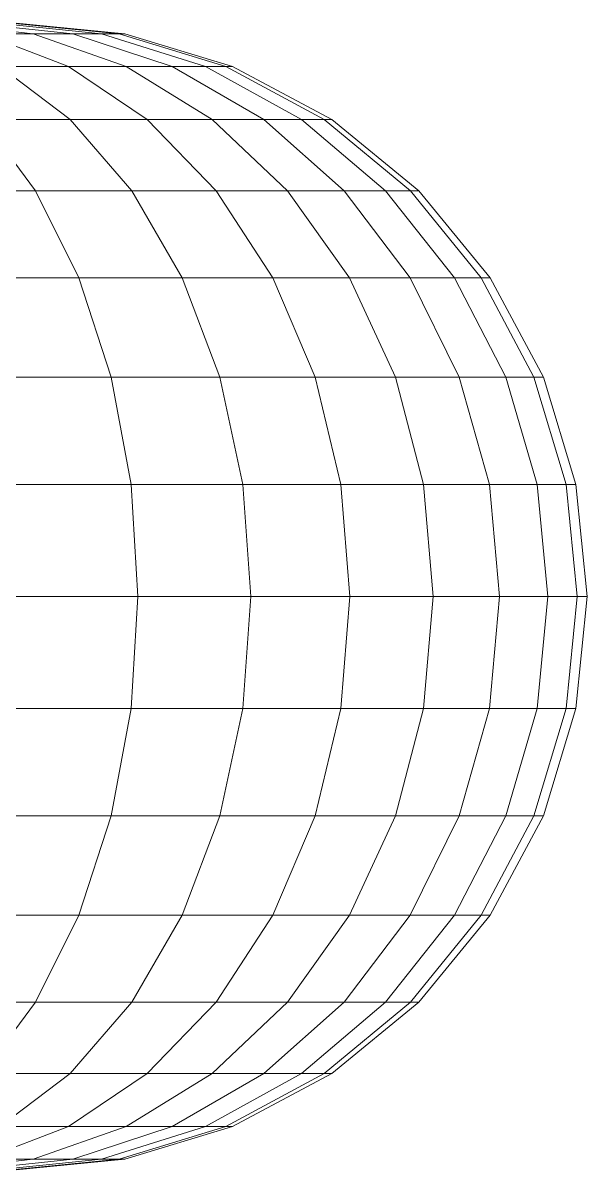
# Model space of a CAD drawing. Header units: millimetres. Extents: x 5.5 to 22.5, y -2 to 6.5.
# Drawn here: x 18.32 to 22.5, y -2 to 6.5 of the extents above; entities that cross this region are included whole.
import ezdxf

# ---------------------------------------------------------------- set-up
doc = ezdxf.new("R2010")
doc.units = ezdxf.units.MM
doc.header["$LTSCALE"] = 50
doc.layers.add('None', color=7, linetype='Continuous', lineweight=5)

msp = doc.modelspace()

# ---------------------------------------------------------------- linework, layer by layer
at = {"layer": 'None', "color": 7, "linetype": 'Continuous', "lineweight": 5, "transparency": 33554687}
for points in [[(17.6806, 6.5, -2.125), (17.3716, 6.5, -2.5871), (18.0294, 6.4183, -3.0919), (18.3987, 6.4183, -2.5396)], [(17.3716, 6.5, 2.5871), (17.6806, 6.5, 2.125), (18.3987, 6.4183, 2.5396), (18.0294, 6.4183, 3.0919)], [(17.9263, 6.5, -1.6263), (17.6806, 6.5, -2.125), (18.3987, 6.4183, -2.5396), (18.6923, 6.4183, -1.9436)], [(17.6806, 6.5, 2.125), (17.9263, 6.5, 1.6263), (18.6923, 6.4183, 1.9436), (18.3987, 6.4183, 2.5396)], [(18.1052, 6.5, -1.1), (17.9263, 6.5, -1.6263), (18.6923, 6.4183, -1.9436), (18.9061, 6.4183, -1.3146)], [(17.9263, 6.5, 1.6263), (18.1052, 6.5, 1.1), (18.9061, 6.4183, 1.3146), (18.6923, 6.4183, 1.9436)], [(18.2135, 6.5, -0.5547), (18.1052, 6.5, -1.1), (18.9061, 6.4183, -1.3146), (19.0355, 6.4183, -0.6629)], [(18.1052, 6.5, 1.1), (18.2135, 6.5, 0.5547), (19.0355, 6.4183, 0.6629), (18.9061, 6.4183, 1.3146)], [(18.25, 6.5), (18.2135, 6.5, -0.5547), (19.0355, 6.4183, -0.6629), (19.0791, 6.4183)], [(18.2135, 6.5, 0.5547), (18.25, 6.5), (19.0791, 6.4183), (19.0355, 6.4183, 0.6629)], [(18.0294, 6.4183, -3.0919), (17.5915, 6.4183, -3.5915), (18.1552, 6.1765, -4.1552), (18.6619, 6.1765, -3.5772)], [(17.5915, 6.4183, 3.5915), (18.0294, 6.4183, 3.0919), (18.6619, 6.1765, 3.5772), (18.1552, 6.1765, 4.1552)], [(18.3987, 6.4183, -2.5396), (18.0294, 6.4183, -3.0919), (18.6619, 6.1765, -3.5772), (19.0891, 6.1765, -2.9382)], [(18.0294, 6.4183, 3.0919), (18.3987, 6.4183, 2.5396), (19.0891, 6.1765, 2.9382), (18.6619, 6.1765, 3.5772)], [(18.6923, 6.4183, -1.9436), (18.3987, 6.4183, -2.5396), (19.0891, 6.1765, -2.9382), (19.4289, 6.1765, -2.2487)], [(18.3987, 6.4183, 2.5396), (18.6923, 6.4183, 1.9436), (19.4289, 6.1765, 2.2487), (19.0891, 6.1765, 2.9382)], [(18.9061, 6.4183, -1.3146), (18.6923, 6.4183, -1.9436), (19.4289, 6.1765, -2.2487), (19.6762, 6.1765, -1.5209)], [(18.6923, 6.4183, 1.9436), (18.9061, 6.4183, 1.3146), (19.6762, 6.1765, 1.5209), (19.4289, 6.1765, 2.2487)], [(19.0355, 6.4183, -0.6629), (18.9061, 6.4183, -1.3146), (19.6762, 6.1765, -1.5209), (19.8259, 6.1765, -0.767)], [(18.9061, 6.4183, 1.3146), (19.0355, 6.4183, 0.6629), (19.8259, 6.1765, 0.767), (19.6762, 6.1765, 1.5209)], [(19.0791, 6.4183), (19.0355, 6.4183, -0.6629), (19.8259, 6.1765, -0.767), (19.8764, 6.1765)], [(19.0355, 6.4183, 0.6629), (19.0791, 6.4183), (19.8764, 6.1765), (19.8259, 6.1765, 0.767)], [(18.1552, 6.1765, -4.1552), (17.5772, 6.1765, -4.6619), (18.0245, 5.7837, -5.2448), (18.6748, 5.7837, -4.6748)], [(17.5772, 6.1765, 4.6619), (18.1552, 6.1765, 4.1552), (18.6748, 5.7837, 4.6748), (18.0245, 5.7837, 5.2448)], [(18.6619, 6.1765, -3.5772), (18.1552, 6.1765, -4.1552), (18.6748, 5.7837, -4.6748), (19.2448, 5.7837, -4.0245)], [(18.1552, 6.1765, 4.1552), (18.6619, 6.1765, 3.5772), (19.2448, 5.7837, 4.0245), (18.6748, 5.7837, 4.6748)], [(19.0891, 6.1765, -2.9382), (18.6619, 6.1765, -3.5772), (19.2448, 5.7837, -4.0245), (19.7254, 5.7837, -3.3056)], [(18.6619, 6.1765, 3.5772), (19.0891, 6.1765, 2.9382), (19.7254, 5.7837, 3.3056), (19.2448, 5.7837, 4.0245)], [(19.4289, 6.1765, -2.2487), (19.0891, 6.1765, -2.9382), (19.7254, 5.7837, -3.3056), (20.1077, 5.7837, -2.5299)], [(19.0891, 6.1765, 2.9382), (19.4289, 6.1765, 2.2487), (20.1077, 5.7837, 2.5299), (19.7254, 5.7837, 3.3056)], [(19.6762, 6.1765, -1.5209), (19.4289, 6.1765, -2.2487), (20.1077, 5.7837, -2.5299), (20.3859, 5.7837, -1.7111)], [(19.4289, 6.1765, 2.2487), (19.6762, 6.1765, 1.5209), (20.3859, 5.7837, 1.7111), (20.1077, 5.7837, 2.5299)], [(19.8259, 6.1765, -0.767), (19.6762, 6.1765, -1.5209), (20.3859, 5.7837, -1.7111), (20.5544, 5.7837, -0.8629)], [(19.6762, 6.1765, 1.5209), (19.8259, 6.1765, 0.767), (20.5544, 5.7837, 0.8629), (20.3859, 5.7837, 1.7111)], [(19.8764, 6.1765), (19.8259, 6.1765, -0.767), (20.5544, 5.7837, -0.8629), (20.6112, 5.7837)], [(19.8259, 6.1765, 0.767), (19.8764, 6.1765), (20.6112, 5.7837), (20.5544, 5.7837, 0.8629)], [(18.0245, 5.7837, -5.2448), (17.3056, 5.7837, -5.7254), (17.6276, 5.2552, -6.2832), (18.4165, 5.2552, -5.7557)], [(17.3056, 5.7837, 5.7254), (18.0245, 5.7837, 5.2448), (18.4165, 5.2552, 5.7557), (17.6276, 5.2552, 6.2832)], [(18.6748, 5.7837, -4.6748), (18.0245, 5.7837, -5.2448), (18.4165, 5.2552, -5.7557), (19.1302, 5.2552, -5.1302)], [(18.0245, 5.7837, 5.2448), (18.6748, 5.7837, 4.6748), (19.1302, 5.2552, 5.1302), (18.4165, 5.2552, 5.7557)], [(19.2448, 5.7837, -4.0245), (18.6748, 5.7837, -4.6748), (19.1302, 5.2552, -5.1302), (19.7557, 5.2552, -4.4165)], [(18.6748, 5.7837, 4.6748), (19.2448, 5.7837, 4.0245), (19.7557, 5.2552, 4.4165), (19.1302, 5.2552, 5.1302)], [(19.7254, 5.7837, -3.3056), (19.2448, 5.7837, -4.0245), (19.7557, 5.2552, -4.4165), (20.2832, 5.2552, -3.6276)], [(19.2448, 5.7837, 4.0245), (19.7254, 5.7837, 3.3056), (20.2832, 5.2552, 3.6276), (19.7557, 5.2552, 4.4165)], [(20.1077, 5.7837, -2.5299), (19.7254, 5.7837, -3.3056), (20.2832, 5.2552, -3.6276), (20.7027, 5.2552, -2.7763)], [(19.7254, 5.7837, 3.3056), (20.1077, 5.7837, 2.5299), (20.7027, 5.2552, 2.7763), (20.2832, 5.2552, 3.6276)], [(20.3859, 5.7837, -1.7111), (20.1077, 5.7837, -2.5299), (20.7027, 5.2552, -2.7763), (21.008, 5.2552, -1.8778)], [(20.1077, 5.7837, 2.5299), (20.3859, 5.7837, 1.7111), (21.008, 5.2552, 1.8778), (20.7027, 5.2552, 2.7763)], [(20.5544, 5.7837, -0.8629), (20.3859, 5.7837, -1.7111), (21.008, 5.2552, -1.8778), (21.1929, 5.2552, -0.947)], [(20.3859, 5.7837, 1.7111), (20.5544, 5.7837, 0.8629), (21.1929, 5.2552, 0.947), (21.008, 5.2552, 1.8778)], [(20.6112, 5.7837), (20.5544, 5.7837, -0.8629), (21.1929, 5.2552, -0.947), (21.2552, 5.2552)], [(20.5544, 5.7837, 0.8629), (20.6112, 5.7837), (21.2552, 5.2552), (21.1929, 5.2552, 0.947)], [(18.4165, 5.2552, -5.7557), (17.6276, 5.2552, -6.2832), (17.8919, 4.6112, -6.7409), (18.7383, 4.6112, -6.175)], [(17.6276, 5.2552, 6.2832), (18.4165, 5.2552, 5.7557), (18.7383, 4.6112, 6.175), (17.8919, 4.6112, 6.7409)], [(19.1302, 5.2552, -5.1302), (18.4165, 5.2552, -5.7557), (18.7383, 4.6112, -6.175), (19.5039, 4.6112, -5.5039)], [(18.4165, 5.2552, 5.7557), (19.1302, 5.2552, 5.1302), (19.5039, 4.6112, 5.5039), (18.7383, 4.6112, 6.175)], [(19.7557, 5.2552, -4.4165), (19.1302, 5.2552, -5.1302), (19.5039, 4.6112, -5.5039), (20.175, 4.6112, -4.7383)], [(19.1302, 5.2552, 5.1302), (19.7557, 5.2552, 4.4165), (20.175, 4.6112, 4.7383), (19.5039, 4.6112, 5.5039)], [(20.2832, 5.2552, -3.6276), (19.7557, 5.2552, -4.4165), (20.175, 4.6112, -4.7383), (20.7409, 4.6112, -3.8919)], [(19.7557, 5.2552, 4.4165), (20.2832, 5.2552, 3.6276), (20.7409, 4.6112, 3.8919), (20.175, 4.6112, 4.7383)], [(20.7027, 5.2552, -2.7763), (20.2832, 5.2552, -3.6276), (20.7409, 4.6112, -3.8919), (21.191, 4.6112, -2.9786)], [(20.2832, 5.2552, 3.6276), (20.7027, 5.2552, 2.7763), (21.191, 4.6112, 2.9786), (20.7409, 4.6112, 3.8919)], [(21.008, 5.2552, -1.8778), (20.7027, 5.2552, -2.7763), (21.191, 4.6112, -2.9786), (21.5185, 4.6112, -2.0146)], [(20.7027, 5.2552, 2.7763), (21.008, 5.2552, 1.8778), (21.5185, 4.6112, 2.0146), (21.191, 4.6112, 2.9786)], [(21.1929, 5.2552, -0.947), (21.008, 5.2552, -1.8778), (21.5185, 4.6112, -2.0146), (21.7169, 4.6112, -1.0159)], [(21.008, 5.2552, 1.8778), (21.1929, 5.2552, 0.947), (21.7169, 4.6112, 1.0159), (21.5185, 4.6112, 2.0146)], [(21.2552, 5.2552), (21.1929, 5.2552, -0.947), (21.7169, 4.6112, -1.0159), (21.7837, 4.6112)], [(21.1929, 5.2552, 0.947), (21.2552, 5.2552), (21.7837, 4.6112), (21.7169, 4.6112, 1.0159)], [(18.7383, 4.6112, -6.175), (17.8919, 4.6112, -6.7409), (18.0882, 3.8764, -7.081), (18.9773, 3.8764, -6.4866)], [(17.8919, 4.6112, 6.7409), (18.7383, 4.6112, 6.175), (18.9773, 3.8764, 6.4866), (18.0882, 3.8764, 7.081)], [(19.5039, 4.6112, -5.5039), (18.7383, 4.6112, -6.175), (18.9773, 3.8764, -6.4866), (19.7817, 3.8764, -5.7817)], [(18.7383, 4.6112, 6.175), (19.5039, 4.6112, 5.5039), (19.7817, 3.8764, 5.7817), (18.9773, 3.8764, 6.4866)], [(20.175, 4.6112, -4.7383), (19.5039, 4.6112, -5.5039), (19.7817, 3.8764, -5.7817), (20.4866, 3.8764, -4.9773)], [(19.5039, 4.6112, 5.5039), (20.175, 4.6112, 4.7383), (20.4866, 3.8764, 4.9773), (19.7817, 3.8764, 5.7817)], [(20.7409, 4.6112, -3.8919), (20.175, 4.6112, -4.7383), (20.4866, 3.8764, -4.9773), (21.081, 3.8764, -4.0882)], [(20.175, 4.6112, 4.7383), (20.7409, 4.6112, 3.8919), (21.081, 3.8764, 4.0882), (20.4866, 3.8764, 4.9773)], [(21.191, 4.6112, -2.9786), (20.7409, 4.6112, -3.8919), (21.081, 3.8764, -4.0882), (21.5538, 3.8764, -3.1289)], [(20.7409, 4.6112, 3.8919), (21.191, 4.6112, 2.9786), (21.5538, 3.8764, 3.1289), (21.081, 3.8764, 4.0882)], [(21.5185, 4.6112, -2.0146), (21.191, 4.6112, -2.9786), (21.5538, 3.8764, -3.1289), (21.8979, 3.8764, -2.1162)], [(21.191, 4.6112, 2.9786), (21.5185, 4.6112, 2.0146), (21.8979, 3.8764, 2.1162), (21.5538, 3.8764, 3.1289)], [(21.7169, 4.6112, -1.0159), (21.5185, 4.6112, -2.0146), (21.8979, 3.8764, -2.1162), (22.1062, 3.8764, -1.0672)], [(21.5185, 4.6112, 2.0146), (21.7169, 4.6112, 1.0159), (22.1062, 3.8764, 1.0672), (21.8979, 3.8764, 2.1162)], [(21.7837, 4.6112), (21.7169, 4.6112, -1.0159), (22.1062, 3.8764, -1.0672), (22.1765, 3.8764)], [(21.7169, 4.6112, 1.0159), (21.7837, 4.6112), (22.1765, 3.8764), (22.1062, 3.8764, 1.0672)], [(18.9773, 3.8764, -6.4866), (18.0882, 3.8764, -7.081), (18.2092, 3.0791, -7.2905), (19.1246, 3.0791, -6.6785)], [(18.0882, 3.8764, 7.081), (18.9773, 3.8764, 6.4866), (19.1246, 3.0791, 6.6785), (18.2092, 3.0791, 7.2905)], [(19.7817, 3.8764, -5.7817), (18.9773, 3.8764, -6.4866), (19.1246, 3.0791, -6.6785), (19.9527, 3.0791, -5.9527)], [(18.9773, 3.8764, 6.4866), (19.7817, 3.8764, 5.7817), (19.9527, 3.0791, 5.9527), (19.1246, 3.0791, 6.6785)], [(20.4866, 3.8764, -4.9773), (19.7817, 3.8764, -5.7817), (19.9527, 3.0791, -5.9527), (20.6785, 3.0791, -5.1246)], [(19.7817, 3.8764, 5.7817), (20.4866, 3.8764, 4.9773), (20.6785, 3.0791, 5.1246), (19.9527, 3.0791, 5.9527)], [(21.081, 3.8764, -4.0882), (20.4866, 3.8764, -4.9773), (20.6785, 3.0791, -5.1246), (21.2905, 3.0791, -4.2092)], [(20.4866, 3.8764, 4.9773), (21.081, 3.8764, 4.0882), (21.2905, 3.0791, 4.2092), (20.6785, 3.0791, 5.1246)], [(21.5538, 3.8764, -3.1289), (21.081, 3.8764, -4.0882), (21.2905, 3.0791, -4.2092), (21.7772, 3.0791, -3.2214)], [(21.081, 3.8764, 4.0882), (21.5538, 3.8764, 3.1289), (21.7772, 3.0791, 3.2214), (21.2905, 3.0791, 4.2092)], [(21.8979, 3.8764, -2.1162), (21.5538, 3.8764, -3.1289), (21.7772, 3.0791, -3.2214), (22.1315, 3.0791, -2.1788)], [(21.5538, 3.8764, 3.1289), (21.8979, 3.8764, 2.1162), (22.1315, 3.0791, 2.1788), (21.7772, 3.0791, 3.2214)], [(22.1062, 3.8764, -1.0672), (21.8979, 3.8764, -2.1162), (22.1315, 3.0791, -2.1788), (22.346, 3.0791, -1.0988)], [(21.8979, 3.8764, 2.1162), (22.1062, 3.8764, 1.0672), (22.346, 3.0791, 1.0988), (22.1315, 3.0791, 2.1788)], [(22.1765, 3.8764), (22.1062, 3.8764, -1.0672), (22.346, 3.0791, -1.0988), (22.4183, 3.0791)], [(22.1062, 3.8764, 1.0672), (22.1765, 3.8764), (22.4183, 3.0791), (22.346, 3.0791, 1.0988)], [(19.1246, 3.0791, -6.6785), (18.2092, 3.0791, -7.2905), (18.25, 2.25, -7.3612), (19.1743, 2.25, -6.7432)], [(18.2092, 3.0791, 7.2905), (19.1246, 3.0791, 6.6785), (19.1743, 2.25, 6.7432), (18.25, 2.25, 7.3612)], [(19.9527, 3.0791, -5.9527), (19.1246, 3.0791, -6.6785), (19.1743, 2.25, -6.7432), (20.0104, 2.25, -6.0104)], [(19.1246, 3.0791, 6.6785), (19.9527, 3.0791, 5.9527), (20.0104, 2.25, 6.0104), (19.1743, 2.25, 6.7432)], [(20.6785, 3.0791, -5.1246), (19.9527, 3.0791, -5.9527), (20.0104, 2.25, -6.0104), (20.7432, 2.25, -5.1743)], [(19.9527, 3.0791, 5.9527), (20.6785, 3.0791, 5.1246), (20.7432, 2.25, 5.1743), (20.0104, 2.25, 6.0104)], [(21.2905, 3.0791, -4.2092), (20.6785, 3.0791, -5.1246), (20.7432, 2.25, -5.1743), (21.3612, 2.25, -4.25)], [(20.6785, 3.0791, 5.1246), (21.2905, 3.0791, 4.2092), (21.3612, 2.25, 4.25), (20.7432, 2.25, 5.1743)], [(21.7772, 3.0791, -3.2214), (21.2905, 3.0791, -4.2092), (21.3612, 2.25, -4.25), (21.8527, 2.25, -3.2527)], [(21.2905, 3.0791, 4.2092), (21.7772, 3.0791, 3.2214), (21.8527, 2.25, 3.2527), (21.3612, 2.25, 4.25)], [(22.1315, 3.0791, -2.1788), (21.7772, 3.0791, -3.2214), (21.8527, 2.25, -3.2527), (22.2104, 2.25, -2.2)], [(21.7772, 3.0791, 3.2214), (22.1315, 3.0791, 2.1788), (22.2104, 2.25, 2.2), (21.8527, 2.25, 3.2527)], [(22.346, 3.0791, -1.0988), (22.1315, 3.0791, -2.1788), (22.2104, 2.25, -2.2), (22.427, 2.25, -1.1094)], [(22.1315, 3.0791, 2.1788), (22.346, 3.0791, 1.0988), (22.427, 2.25, 1.1094), (22.2104, 2.25, 2.2)], [(22.4183, 3.0791), (22.346, 3.0791, -1.0988), (22.427, 2.25, -1.1094), (22.5, 2.25)], [(22.346, 3.0791, 1.0988), (22.4183, 3.0791), (22.5, 2.25), (22.427, 2.25, 1.1094)], [(19.1743, 2.25, -6.7432), (18.25, 2.25, -7.3612), (18.2092, 1.4209, -7.2905), (19.1246, 1.4209, -6.6785)], [(18.25, 2.25, 7.3612), (19.1743, 2.25, 6.7432), (19.1246, 1.4209, 6.6785), (18.2092, 1.4209, 7.2905)], [(20.0104, 2.25, -6.0104), (19.1743, 2.25, -6.7432), (19.1246, 1.4209, -6.6785), (19.9527, 1.4209, -5.9527)], [(19.1743, 2.25, 6.7432), (20.0104, 2.25, 6.0104), (19.9527, 1.4209, 5.9527), (19.1246, 1.4209, 6.6785)], [(20.7432, 2.25, -5.1743), (20.0104, 2.25, -6.0104), (19.9527, 1.4209, -5.9527), (20.6785, 1.4209, -5.1246)], [(20.0104, 2.25, 6.0104), (20.7432, 2.25, 5.1743), (20.6785, 1.4209, 5.1246), (19.9527, 1.4209, 5.9527)], [(21.3612, 2.25, -4.25), (20.7432, 2.25, -5.1743), (20.6785, 1.4209, -5.1246), (21.2905, 1.4209, -4.2092)], [(20.7432, 2.25, 5.1743), (21.3612, 2.25, 4.25), (21.2905, 1.4209, 4.2092), (20.6785, 1.4209, 5.1246)], [(21.8527, 2.25, -3.2527), (21.3612, 2.25, -4.25), (21.2905, 1.4209, -4.2092), (21.7772, 1.4209, -3.2214)], [(21.3612, 2.25, 4.25), (21.8527, 2.25, 3.2527), (21.7772, 1.4209, 3.2214), (21.2905, 1.4209, 4.2092)], [(22.2104, 2.25, -2.2), (21.8527, 2.25, -3.2527), (21.7772, 1.4209, -3.2214), (22.1315, 1.4209, -2.1788)], [(21.8527, 2.25, 3.2527), (22.2104, 2.25, 2.2), (22.1315, 1.4209, 2.1788), (21.7772, 1.4209, 3.2214)], [(22.427, 2.25, -1.1094), (22.2104, 2.25, -2.2), (22.1315, 1.4209, -2.1788), (22.346, 1.4209, -1.0988)], [(22.2104, 2.25, 2.2), (22.427, 2.25, 1.1094), (22.346, 1.4209, 1.0988), (22.1315, 1.4209, 2.1788)], [(22.5, 2.25), (22.427, 2.25, -1.1094), (22.346, 1.4209, -1.0988), (22.4183, 1.4209)], [(22.427, 2.25, 1.1094), (22.5, 2.25), (22.4183, 1.4209), (22.346, 1.4209, 1.0988)], [(19.1246, 1.4209, -6.6785), (18.2092, 1.4209, -7.2905), (18.0882, 0.6236, -7.081), (18.9773, 0.6236, -6.4866)], [(18.2092, 1.4209, 7.2905), (19.1246, 1.4209, 6.6785), (18.9773, 0.6236, 6.4866), (18.0882, 0.6236, 7.081)], [(19.9527, 1.4209, -5.9527), (19.1246, 1.4209, -6.6785), (18.9773, 0.6236, -6.4866), (19.7817, 0.6236, -5.7817)], [(19.1246, 1.4209, 6.6785), (19.9527, 1.4209, 5.9527), (19.7817, 0.6236, 5.7817), (18.9773, 0.6236, 6.4866)], [(20.6785, 1.4209, -5.1246), (19.9527, 1.4209, -5.9527), (19.7817, 0.6236, -5.7817), (20.4866, 0.6236, -4.9773)], [(19.9527, 1.4209, 5.9527), (20.6785, 1.4209, 5.1246), (20.4866, 0.6236, 4.9773), (19.7817, 0.6236, 5.7817)], [(21.2905, 1.4209, -4.2092), (20.6785, 1.4209, -5.1246), (20.4866, 0.6236, -4.9773), (21.081, 0.6236, -4.0882)], [(20.6785, 1.4209, 5.1246), (21.2905, 1.4209, 4.2092), (21.081, 0.6236, 4.0882), (20.4866, 0.6236, 4.9773)], [(21.7772, 1.4209, -3.2214), (21.2905, 1.4209, -4.2092), (21.081, 0.6236, -4.0882), (21.5538, 0.6236, -3.1289)], [(21.2905, 1.4209, 4.2092), (21.7772, 1.4209, 3.2214), (21.5538, 0.6236, 3.1289), (21.081, 0.6236, 4.0882)], [(22.1315, 1.4209, -2.1788), (21.7772, 1.4209, -3.2214), (21.5538, 0.6236, -3.1289), (21.8979, 0.6236, -2.1162)], [(21.7772, 1.4209, 3.2214), (22.1315, 1.4209, 2.1788), (21.8979, 0.6236, 2.1162), (21.5538, 0.6236, 3.1289)], [(22.346, 1.4209, -1.0988), (22.1315, 1.4209, -2.1788), (21.8979, 0.6236, -2.1162), (22.1062, 0.6236, -1.0672)], [(22.1315, 1.4209, 2.1788), (22.346, 1.4209, 1.0988), (22.1062, 0.6236, 1.0672), (21.8979, 0.6236, 2.1162)], [(22.4183, 1.4209), (22.346, 1.4209, -1.0988), (22.1062, 0.6236, -1.0672), (22.1765, 0.6236)], [(22.346, 1.4209, 1.0988), (22.4183, 1.4209), (22.1765, 0.6236), (22.1062, 0.6236, 1.0672)], [(18.9773, 0.6236, -6.4866), (18.0882, 0.6236, -7.081), (17.8919, -0.1112, -6.7409), (18.7383, -0.1112, -6.175)], [(18.0882, 0.6236, 7.081), (18.9773, 0.6236, 6.4866), (18.7383, -0.1112, 6.175), (17.8919, -0.1112, 6.7409)], [(19.7817, 0.6236, -5.7817), (18.9773, 0.6236, -6.4866), (18.7383, -0.1112, -6.175), (19.5039, -0.1112, -5.5039)], [(18.9773, 0.6236, 6.4866), (19.7817, 0.6236, 5.7817), (19.5039, -0.1112, 5.5039), (18.7383, -0.1112, 6.175)], [(20.4866, 0.6236, -4.9773), (19.7817, 0.6236, -5.7817), (19.5039, -0.1112, -5.5039), (20.175, -0.1112, -4.7383)], [(19.7817, 0.6236, 5.7817), (20.4866, 0.6236, 4.9773), (20.175, -0.1112, 4.7383), (19.5039, -0.1112, 5.5039)], [(21.081, 0.6236, -4.0882), (20.4866, 0.6236, -4.9773), (20.175, -0.1112, -4.7383), (20.7409, -0.1112, -3.8919)], [(20.4866, 0.6236, 4.9773), (21.081, 0.6236, 4.0882), (20.7409, -0.1112, 3.8919), (20.175, -0.1112, 4.7383)], [(21.5538, 0.6236, -3.1289), (21.081, 0.6236, -4.0882), (20.7409, -0.1112, -3.8919), (21.191, -0.1112, -2.9786)], [(21.081, 0.6236, 4.0882), (21.5538, 0.6236, 3.1289), (21.191, -0.1112, 2.9786), (20.7409, -0.1112, 3.8919)], [(21.8979, 0.6236, -2.1162), (21.5538, 0.6236, -3.1289), (21.191, -0.1112, -2.9786), (21.5185, -0.1112, -2.0146)], [(21.5538, 0.6236, 3.1289), (21.8979, 0.6236, 2.1162), (21.5185, -0.1112, 2.0146), (21.191, -0.1112, 2.9786)], [(22.1062, 0.6236, -1.0672), (21.8979, 0.6236, -2.1162), (21.5185, -0.1112, -2.0146), (21.7169, -0.1112, -1.0159)], [(21.8979, 0.6236, 2.1162), (22.1062, 0.6236, 1.0672), (21.7169, -0.1112, 1.0159), (21.5185, -0.1112, 2.0146)], [(22.1765, 0.6236), (22.1062, 0.6236, -1.0672), (21.7169, -0.1112, -1.0159), (21.7837, -0.1112)], [(22.1062, 0.6236, 1.0672), (22.1765, 0.6236), (21.7837, -0.1112), (21.7169, -0.1112, 1.0159)], [(18.7383, -0.1112, -6.175), (17.8919, -0.1112, -6.7409), (17.6276, -0.7552, -6.2832), (18.4165, -0.7552, -5.7557)], [(17.8919, -0.1112, 6.7409), (18.7383, -0.1112, 6.175), (18.4165, -0.7552, 5.7557), (17.6276, -0.7552, 6.2832)], [(19.5039, -0.1112, -5.5039), (18.7383, -0.1112, -6.175), (18.4165, -0.7552, -5.7557), (19.1302, -0.7552, -5.1302)], [(18.7383, -0.1112, 6.175), (19.5039, -0.1112, 5.5039), (19.1302, -0.7552, 5.1302), (18.4165, -0.7552, 5.7557)], [(20.175, -0.1112, -4.7383), (19.5039, -0.1112, -5.5039), (19.1302, -0.7552, -5.1302), (19.7557, -0.7552, -4.4165)], [(19.5039, -0.1112, 5.5039), (20.175, -0.1112, 4.7383), (19.7557, -0.7552, 4.4165), (19.1302, -0.7552, 5.1302)], [(20.7409, -0.1112, -3.8919), (20.175, -0.1112, -4.7383), (19.7557, -0.7552, -4.4165), (20.2832, -0.7552, -3.6276)], [(20.175, -0.1112, 4.7383), (20.7409, -0.1112, 3.8919), (20.2832, -0.7552, 3.6276), (19.7557, -0.7552, 4.4165)], [(21.191, -0.1112, -2.9786), (20.7409, -0.1112, -3.8919), (20.2832, -0.7552, -3.6276), (20.7027, -0.7552, -2.7763)], [(20.7409, -0.1112, 3.8919), (21.191, -0.1112, 2.9786), (20.7027, -0.7552, 2.7763), (20.2832, -0.7552, 3.6276)], [(21.5185, -0.1112, -2.0146), (21.191, -0.1112, -2.9786), (20.7027, -0.7552, -2.7763), (21.008, -0.7552, -1.8778)], [(21.191, -0.1112, 2.9786), (21.5185, -0.1112, 2.0146), (21.008, -0.7552, 1.8778), (20.7027, -0.7552, 2.7763)], [(21.7169, -0.1112, -1.0159), (21.5185, -0.1112, -2.0146), (21.008, -0.7552, -1.8778), (21.1929, -0.7552, -0.947)], [(21.5185, -0.1112, 2.0146), (21.7169, -0.1112, 1.0159), (21.1929, -0.7552, 0.947), (21.008, -0.7552, 1.8778)], [(21.7837, -0.1112), (21.7169, -0.1112, -1.0159), (21.1929, -0.7552, -0.947), (21.2552, -0.7552)], [(21.7169, -0.1112, 1.0159), (21.7837, -0.1112), (21.2552, -0.7552), (21.1929, -0.7552, 0.947)], [(18.4165, -0.7552, -5.7557), (17.6276, -0.7552, -6.2832), (17.3056, -1.2837, -5.7254), (18.0245, -1.2837, -5.2448)], [(17.6276, -0.7552, 6.2832), (18.4165, -0.7552, 5.7557), (18.0245, -1.2837, 5.2448), (17.3056, -1.2837, 5.7254)], [(19.1302, -0.7552, -5.1302), (18.4165, -0.7552, -5.7557), (18.0245, -1.2837, -5.2448), (18.6748, -1.2837, -4.6748)], [(18.4165, -0.7552, 5.7557), (19.1302, -0.7552, 5.1302), (18.6748, -1.2837, 4.6748), (18.0245, -1.2837, 5.2448)], [(19.7557, -0.7552, -4.4165), (19.1302, -0.7552, -5.1302), (18.6748, -1.2837, -4.6748), (19.2448, -1.2837, -4.0245)], [(19.1302, -0.7552, 5.1302), (19.7557, -0.7552, 4.4165), (19.2448, -1.2837, 4.0245), (18.6748, -1.2837, 4.6748)], [(20.2832, -0.7552, -3.6276), (19.7557, -0.7552, -4.4165), (19.2448, -1.2837, -4.0245), (19.7254, -1.2837, -3.3056)], [(19.7557, -0.7552, 4.4165), (20.2832, -0.7552, 3.6276), (19.7254, -1.2837, 3.3056), (19.2448, -1.2837, 4.0245)], [(20.7027, -0.7552, -2.7763), (20.2832, -0.7552, -3.6276), (19.7254, -1.2837, -3.3056), (20.1077, -1.2837, -2.5299)], [(20.2832, -0.7552, 3.6276), (20.7027, -0.7552, 2.7763), (20.1077, -1.2837, 2.5299), (19.7254, -1.2837, 3.3056)], [(21.008, -0.7552, -1.8778), (20.7027, -0.7552, -2.7763), (20.1077, -1.2837, -2.5299), (20.3859, -1.2837, -1.7111)], [(20.7027, -0.7552, 2.7763), (21.008, -0.7552, 1.8778), (20.3859, -1.2837, 1.7111), (20.1077, -1.2837, 2.5299)], [(21.1929, -0.7552, -0.947), (21.008, -0.7552, -1.8778), (20.3859, -1.2837, -1.7111), (20.5544, -1.2837, -0.8629)], [(21.008, -0.7552, 1.8778), (21.1929, -0.7552, 0.947), (20.5544, -1.2837, 0.8629), (20.3859, -1.2837, 1.7111)], [(21.2552, -0.7552), (21.1929, -0.7552, -0.947), (20.5544, -1.2837, -0.8629), (20.6112, -1.2837)], [(21.1929, -0.7552, 0.947), (21.2552, -0.7552), (20.6112, -1.2837), (20.5544, -1.2837, 0.8629)], [(18.6748, -1.2837, -4.6748), (18.0245, -1.2837, -5.2448), (17.5772, -1.6765, -4.6619), (18.1552, -1.6765, -4.1552)], [(18.0245, -1.2837, 5.2448), (18.6748, -1.2837, 4.6748), (18.1552, -1.6765, 4.1552), (17.5772, -1.6765, 4.6619)], [(19.2448, -1.2837, -4.0245), (18.6748, -1.2837, -4.6748), (18.1552, -1.6765, -4.1552), (18.6619, -1.6765, -3.5772)], [(18.6748, -1.2837, 4.6748), (19.2448, -1.2837, 4.0245), (18.6619, -1.6765, 3.5772), (18.1552, -1.6765, 4.1552)], [(19.7254, -1.2837, -3.3056), (19.2448, -1.2837, -4.0245), (18.6619, -1.6765, -3.5772), (19.0891, -1.6765, -2.9382)], [(19.2448, -1.2837, 4.0245), (19.7254, -1.2837, 3.3056), (19.0891, -1.6765, 2.9382), (18.6619, -1.6765, 3.5772)], [(20.1077, -1.2837, -2.5299), (19.7254, -1.2837, -3.3056), (19.0891, -1.6765, -2.9382), (19.4289, -1.6765, -2.2487)], [(19.7254, -1.2837, 3.3056), (20.1077, -1.2837, 2.5299), (19.4289, -1.6765, 2.2487), (19.0891, -1.6765, 2.9382)], [(20.3859, -1.2837, -1.7111), (20.1077, -1.2837, -2.5299), (19.4289, -1.6765, -2.2487), (19.6762, -1.6765, -1.5209)], [(20.1077, -1.2837, 2.5299), (20.3859, -1.2837, 1.7111), (19.6762, -1.6765, 1.5209), (19.4289, -1.6765, 2.2487)], [(20.5544, -1.2837, -0.8629), (20.3859, -1.2837, -1.7111), (19.6762, -1.6765, -1.5209), (19.8259, -1.6765, -0.767)], [(20.3859, -1.2837, 1.7111), (20.5544, -1.2837, 0.8629), (19.8259, -1.6765, 0.767), (19.6762, -1.6765, 1.5209)], [(20.6112, -1.2837), (20.5544, -1.2837, -0.8629), (19.8259, -1.6765, -0.767), (19.8764, -1.6765)], [(20.5544, -1.2837, 0.8629), (20.6112, -1.2837), (19.8764, -1.6765), (19.8259, -1.6765, 0.767)], [(18.6619, -1.6765, -3.5772), (18.1552, -1.6765, -4.1552), (17.5915, -1.9183, -3.5915), (18.0294, -1.9183, -3.0919)], [(18.1552, -1.6765, 4.1552), (18.6619, -1.6765, 3.5772), (18.0294, -1.9183, 3.0919), (17.5915, -1.9183, 3.5915)], [(19.0891, -1.6765, -2.9382), (18.6619, -1.6765, -3.5772), (18.0294, -1.9183, -3.0919), (18.3987, -1.9183, -2.5396)], [(18.6619, -1.6765, 3.5772), (19.0891, -1.6765, 2.9382), (18.3987, -1.9183, 2.5396), (18.0294, -1.9183, 3.0919)], [(19.4289, -1.6765, -2.2487), (19.0891, -1.6765, -2.9382), (18.3987, -1.9183, -2.5396), (18.6923, -1.9183, -1.9436)], [(19.0891, -1.6765, 2.9382), (19.4289, -1.6765, 2.2487), (18.6923, -1.9183, 1.9436), (18.3987, -1.9183, 2.5396)], [(19.6762, -1.6765, -1.5209), (19.4289, -1.6765, -2.2487), (18.6923, -1.9183, -1.9436), (18.9061, -1.9183, -1.3146)], [(19.4289, -1.6765, 2.2487), (19.6762, -1.6765, 1.5209), (18.9061, -1.9183, 1.3146), (18.6923, -1.9183, 1.9436)], [(19.8259, -1.6765, -0.767), (19.6762, -1.6765, -1.5209), (18.9061, -1.9183, -1.3146), (19.0355, -1.9183, -0.6629)], [(19.6762, -1.6765, 1.5209), (19.8259, -1.6765, 0.767), (19.0355, -1.9183, 0.6629), (18.9061, -1.9183, 1.3146)], [(19.8764, -1.6765), (19.8259, -1.6765, -0.767), (19.0355, -1.9183, -0.6629), (19.0791, -1.9183)], [(19.8259, -1.6765, 0.767), (19.8764, -1.6765), (19.0791, -1.9183), (19.0355, -1.9183, 0.6629)], [(18.3987, -1.9183, -2.5396), (18.0294, -1.9183, -3.0919), (17.3716, -2, -2.5871), (17.6806, -2, -2.125)], [(18.0294, -1.9183, 3.0919), (18.3987, -1.9183, 2.5396), (17.6806, -2, 2.125), (17.3716, -2, 2.5871)], [(18.6923, -1.9183, -1.9436), (18.3987, -1.9183, -2.5396), (17.6806, -2, -2.125), (17.9263, -2, -1.6263)], [(18.3987, -1.9183, 2.5396), (18.6923, -1.9183, 1.9436), (17.9263, -2, 1.6263), (17.6806, -2, 2.125)], [(18.9061, -1.9183, -1.3146), (18.6923, -1.9183, -1.9436), (17.9263, -2, -1.6263), (18.1052, -2, -1.1)], [(18.6923, -1.9183, 1.9436), (18.9061, -1.9183, 1.3146), (18.1052, -2, 1.1), (17.9263, -2, 1.6263)], [(19.0355, -1.9183, -0.6629), (18.9061, -1.9183, -1.3146), (18.1052, -2, -1.1), (18.2135, -2, -0.5547)], [(18.9061, -1.9183, 1.3146), (19.0355, -1.9183, 0.6629), (18.2135, -2, 0.5547), (18.1052, -2, 1.1)], [(19.0791, -1.9183), (19.0355, -1.9183, -0.6629), (18.2135, -2, -0.5547), (18.25, -2)], [(19.0355, -1.9183, 0.6629), (19.0791, -1.9183), (18.25, -2), (18.2135, -2, 0.5547)]]:
    msp.add_3dface(points, dxfattribs=at)

doc.saveas('drawing.dxf')
